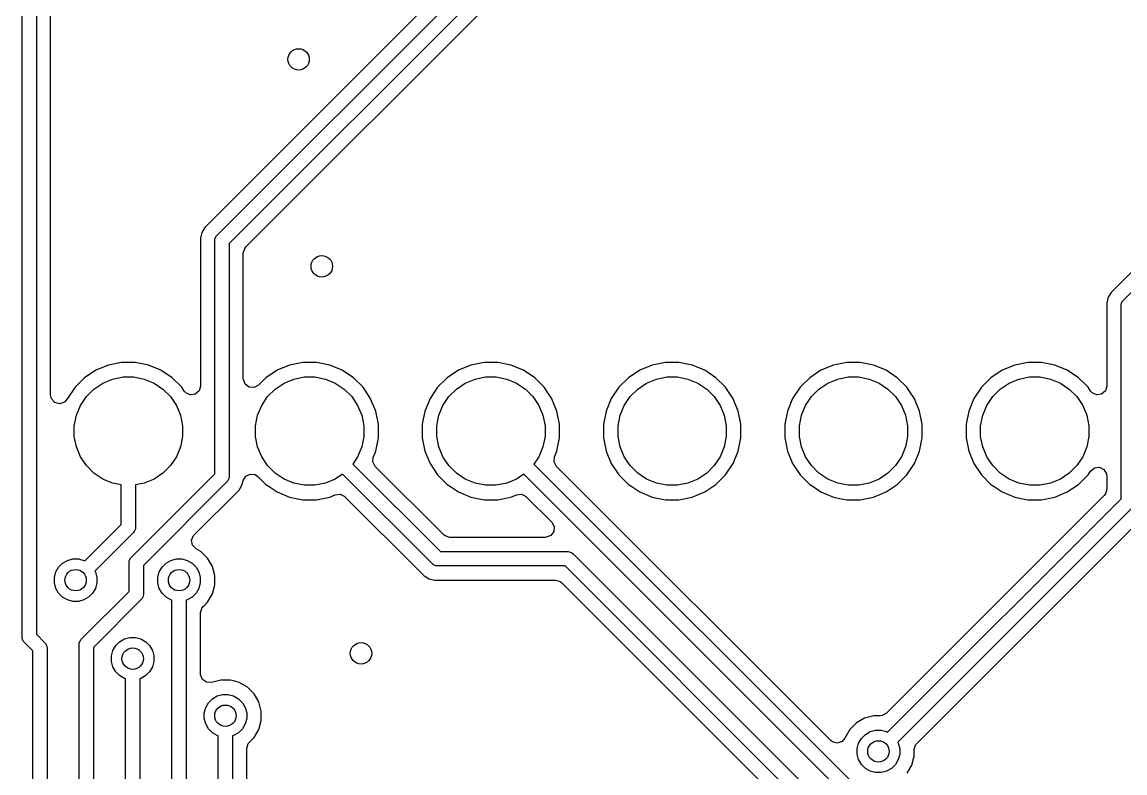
# Model space of a CAD drawing. Header units: inches. Extents: x 2.9 to 6.6, y -4.54 to -2.01.
# Drawn here: x 4.915 to 5.524, y -3.156 to -2.741 of the extents above; entities that cross this region are included whole.
import ezdxf

# ---------------------------------------------------------------- set-up
doc = ezdxf.new("R2010")
doc.units = ezdxf.units.IN
doc.header["$MEASUREMENT"] = 0
doc.layers.add('BLACK', color=7, linetype='CONTINUOUS')

msp = doc.modelspace()

# ---------------------------------------------------------------- linework, layer by layer
at = {"layer": 'BLACK', "linetype": 'CONTINUOUS'}
for p, q in [((4.91535, -3.08071), (4.91535, -2.41339)), ((4.92323, -2.41502), (4.92323, -3.07908)), ((4.93112, -2.94692), (4.93112, -2.42031)), ((5.45288, -2.41779), (5.01833, -2.85234)), ((5.02281, -2.85903), (5.46341, -2.41843)), ((5.46897, -2.424), (5.02953, -2.86344)), ((5.03885, -2.86528), (5.46961, -2.43452)), ((5.76076, -2.64574), (5.51612, -2.89037)), ((5.52281, -2.89485), (5.77008, -2.64758)), ((5.01833, -2.85234), (5.01612, -2.85455)), ((5.01457, -2.85724), (5.01376, -2.86025)), ((5.01612, -2.85455), (5.01457, -2.85724)), ((5.01457, -2.85724), (5.01457, -2.85724)), ((5.01612, -2.85455), (5.01612, -2.85455)), ((5.02232, -2.85962), (5.02281, -2.85903)), ((5.01376, -2.86025), (5.01376, -2.94211)), ((5.02165, -2.86181), (5.02173, -2.86104)), ((5.02165, -2.99055), (5.02165, -2.86181)), ((5.02173, -2.86104), (5.02232, -2.85962)), ((5.02953, -2.86344), (5.02953, -2.99218)), ((5.0382, -2.86609), (5.03885, -2.86528)), ((5.03742, -2.86873), (5.0382, -2.86609)), ((5.03742, -2.93815), (5.03742, -2.86873)), ((5.51457, -2.89307), (5.51376, -2.89608)), ((5.51376, -2.89608), (5.51376, -2.94211)), ((5.51612, -2.89037), (5.51457, -2.89307)), ((5.51457, -2.89307), (5.51457, -2.89307)), ((5.51612, -2.89037), (5.51612, -2.89037)), ((5.52173, -2.89687), (5.52232, -2.89545)), ((5.52232, -2.89545), (5.52281, -2.89485)), ((5.52165, -2.89764), (5.52173, -2.89687)), ((5.52165, -3.00427), (5.52165, -2.89764)), ((4.96296, -2.93049), (4.95607, -2.93335)), ((4.97028, -2.92904), (4.96296, -2.93049)), ((4.96296, -2.93049), (4.96296, -2.93049)), ((4.97775, -2.92904), (4.97028, -2.92904)), ((4.97028, -2.92904), (4.97028, -2.92904)), ((4.98507, -2.93049), (4.97775, -2.92904)), ((4.97775, -2.92904), (4.97775, -2.92904)), ((4.99197, -2.93335), (4.98507, -2.93049)), ((4.98507, -2.93049), (4.98507, -2.93049)), ((5.06296, -2.93049), (5.05607, -2.93335)), ((5.07028, -2.92904), (5.06296, -2.93049)), ((5.06296, -2.93049), (5.06296, -2.93049)), ((5.07775, -2.92904), (5.07028, -2.92904)), ((5.07028, -2.92904), (5.07028, -2.92904)), ((5.08507, -2.93049), (5.07775, -2.92904)), ((5.07775, -2.92904), (5.07775, -2.92904)), ((5.09197, -2.93335), (5.08507, -2.93049)), ((5.08507, -2.93049), (5.08507, -2.93049)), ((5.16296, -2.93049), (5.15607, -2.93335)), ((5.17028, -2.92904), (5.16296, -2.93049)), ((5.16296, -2.93049), (5.16296, -2.93049)), ((5.17775, -2.92904), (5.17028, -2.92904)), ((5.17028, -2.92904), (5.17028, -2.92904)), ((5.18507, -2.93049), (5.17775, -2.92904)), ((5.17775, -2.92904), (5.17775, -2.92904)), ((5.19197, -2.93335), (5.18507, -2.93049)), ((5.18507, -2.93049), (5.18507, -2.93049)), ((5.26296, -2.93049), (5.25607, -2.93335)), ((5.27028, -2.92904), (5.26296, -2.93049)), ((5.26296, -2.93049), (5.26296, -2.93049)), ((5.27775, -2.92904), (5.27028, -2.92904)), ((5.27028, -2.92904), (5.27028, -2.92904)), ((5.28507, -2.93049), (5.27775, -2.92904)), ((5.27775, -2.92904), (5.27775, -2.92904)), ((5.29197, -2.93335), (5.28507, -2.93049)), ((5.28507, -2.93049), (5.28507, -2.93049)), ((5.36296, -2.93049), (5.35607, -2.93335)), ((5.37028, -2.92904), (5.36296, -2.93049)), ((5.36296, -2.93049), (5.36296, -2.93049)), ((5.37775, -2.92904), (5.37028, -2.92904)), ((5.37028, -2.92904), (5.37028, -2.92904)), ((5.38507, -2.93049), (5.37775, -2.92904)), ((5.37775, -2.92904), (5.37775, -2.92904)), ((5.39197, -2.93335), (5.38507, -2.93049)), ((5.38507, -2.93049), (5.38507, -2.93049)), ((5.46296, -2.93049), (5.45607, -2.93335)), ((5.47028, -2.92904), (5.46296, -2.93049)), ((5.46296, -2.93049), (5.46296, -2.93049)), ((5.47775, -2.92904), (5.47028, -2.92904)), ((5.47028, -2.92904), (5.47028, -2.92904)), ((5.48507, -2.93049), (5.47775, -2.92904)), ((5.47775, -2.92904), (5.47775, -2.92904)), ((5.49197, -2.93335), (5.48507, -2.93049)), ((5.48507, -2.93049), (5.48507, -2.93049)), ((4.94986, -2.9375), (4.94458, -2.94277)), ((4.95607, -2.93335), (4.94986, -2.9375)), ((4.95987, -2.94047), (4.96531, -2.93822)), ((4.96531, -2.93822), (4.97108, -2.93707)), ((4.97108, -2.93707), (4.97696, -2.93707)), ((4.97696, -2.93707), (4.98272, -2.93822)), ((4.98272, -2.93822), (4.98816, -2.94047)), ((4.99817, -2.9375), (4.99197, -2.93335)), ((5.00345, -2.94277), (4.99817, -2.9375)), ((5.03743, -2.9385), (5.03742, -2.93815)), ((5.03839, -2.94107), (5.03743, -2.9385)), ((5.04986, -2.9375), (5.04576, -2.9416)), ((5.05607, -2.93335), (5.04986, -2.9375)), ((5.04986, -2.9375), (5.04986, -2.9375)), ((5.05987, -2.94047), (5.06531, -2.93822)), ((5.06531, -2.93822), (5.07108, -2.93707)), ((5.07108, -2.93707), (5.07696, -2.93707)), ((5.07696, -2.93707), (5.08272, -2.93822)), ((5.08272, -2.93822), (5.08816, -2.94047)), ((5.09817, -2.9375), (5.09197, -2.93335)), ((5.10345, -2.94277), (5.09817, -2.9375)), ((5.14986, -2.9375), (5.14458, -2.94277)), ((5.15607, -2.93335), (5.14986, -2.9375)), ((5.15987, -2.94047), (5.16531, -2.93822)), ((5.16531, -2.93822), (5.17108, -2.93707)), ((5.17108, -2.93707), (5.17696, -2.93707)), ((5.17696, -2.93707), (5.18272, -2.93822)), ((5.18272, -2.93822), (5.18816, -2.94047)), ((5.19817, -2.9375), (5.19197, -2.93335)), ((5.20345, -2.94277), (5.19817, -2.9375)), ((5.24986, -2.9375), (5.24458, -2.94277)), ((5.25607, -2.93335), (5.24986, -2.9375)), ((5.25987, -2.94047), (5.26531, -2.93822)), ((5.26531, -2.93822), (5.27108, -2.93707)), ((5.27108, -2.93707), (5.27696, -2.93707)), ((5.27696, -2.93707), (5.28272, -2.93822)), ((5.28272, -2.93822), (5.28816, -2.94047)), ((5.29817, -2.9375), (5.29197, -2.93335)), ((5.30345, -2.94277), (5.29817, -2.9375)), ((5.34986, -2.9375), (5.34458, -2.94277)), ((5.35607, -2.93335), (5.34986, -2.9375)), ((5.35987, -2.94047), (5.36531, -2.93822)), ((5.36531, -2.93822), (5.37108, -2.93707)), ((5.37108, -2.93707), (5.37696, -2.93707)), ((5.37696, -2.93707), (5.38272, -2.93822)), ((5.38272, -2.93822), (5.38816, -2.94047)), ((5.39817, -2.9375), (5.39197, -2.93335)), ((5.40345, -2.94277), (5.39817, -2.9375)), ((5.44986, -2.9375), (5.44458, -2.94277)), ((5.45607, -2.93335), (5.44986, -2.9375)), ((5.45987, -2.94047), (5.46531, -2.93822)), ((5.46531, -2.93822), (5.47108, -2.93707)), ((5.47108, -2.93707), (5.47696, -2.93707)), ((5.47696, -2.93707), (5.48272, -2.93822)), ((5.48272, -2.93822), (5.48816, -2.94047)), ((5.49817, -2.9375), (5.49197, -2.93335)), ((5.50345, -2.94277), (5.49817, -2.9375)), ((4.94458, -2.94277), (4.94043, -2.94898)), ((4.95083, -2.9479), (4.95498, -2.94374)), ((4.95498, -2.94374), (4.95987, -2.94047)), ((4.98816, -2.94047), (4.99305, -2.94374)), ((4.99305, -2.94374), (4.99721, -2.9479)), ((5.00482, -2.94482), (5.00345, -2.94277)), ((5.00345, -2.94277), (5.00345, -2.94277)), ((5.01298, -2.94475), (5.01091, -2.94655)), ((5.01376, -2.94211), (5.01298, -2.94475)), ((5.0406, -2.94272), (5.03839, -2.94107)), ((5.04334, -2.94292), (5.0406, -2.94272)), ((5.04576, -2.9416), (5.04334, -2.94292)), ((5.05083, -2.9479), (5.05498, -2.94374)), ((5.05498, -2.94374), (5.05987, -2.94047)), ((5.08816, -2.94047), (5.09305, -2.94374)), ((5.09305, -2.94374), (5.09721, -2.9479)), ((5.10547, -2.9458), (5.10345, -2.94277)), ((5.14458, -2.94277), (5.14043, -2.94898)), ((5.15083, -2.9479), (5.15498, -2.94374)), ((5.15498, -2.94374), (5.15987, -2.94047)), ((5.18816, -2.94047), (5.19305, -2.94374)), ((5.19305, -2.94374), (5.19721, -2.9479)), ((5.20547, -2.9458), (5.20345, -2.94277)), ((5.24458, -2.94277), (5.24043, -2.94898)), ((5.25083, -2.9479), (5.25498, -2.94374)), ((5.25498, -2.94374), (5.25987, -2.94047)), ((5.28816, -2.94047), (5.29305, -2.94374)), ((5.29305, -2.94374), (5.29721, -2.9479)), ((5.30547, -2.9458), (5.30345, -2.94277)), ((5.34458, -2.94277), (5.34043, -2.94898)), ((5.35083, -2.9479), (5.35498, -2.94374)), ((5.35498, -2.94374), (5.35987, -2.94047)), ((5.38816, -2.94047), (5.39305, -2.94374)), ((5.39305, -2.94374), (5.39721, -2.9479)), ((5.40547, -2.9458), (5.40345, -2.94277)), ((5.44458, -2.94277), (5.44043, -2.94898)), ((5.45083, -2.9479), (5.45498, -2.94374)), ((5.45498, -2.94374), (5.45987, -2.94047)), ((5.48816, -2.94047), (5.49305, -2.94374)), ((5.49305, -2.94374), (5.49721, -2.9479)), ((5.50482, -2.94482), (5.50345, -2.94277)), ((5.50345, -2.94277), (5.50345, -2.94277)), ((5.51298, -2.94475), (5.51091, -2.94655)), ((5.51376, -2.94211), (5.51298, -2.94475)), ((4.93164, -2.9491), (4.93112, -2.94692)), ((4.93351, -2.95112), (4.93164, -2.9491)), ((4.94023, -2.94914), (4.93879, -2.95093)), ((4.94032, -2.94919), (4.94023, -2.94914)), ((4.94043, -2.94898), (4.94032, -2.94919)), ((4.94756, -2.95279), (4.95083, -2.9479)), ((4.99721, -2.9479), (5.00047, -2.95279)), ((5.00568, -2.9458), (5.00482, -2.94482)), ((5.00818, -2.94694), (5.00568, -2.9458)), ((5.01091, -2.94655), (5.00818, -2.94694)), ((5.04756, -2.95279), (5.05083, -2.9479)), ((5.09721, -2.9479), (5.10047, -2.95279)), ((5.10746, -2.94878), (5.10547, -2.9458)), ((5.1076, -2.94898), (5.10746, -2.94878)), ((5.10766, -2.94914), (5.1076, -2.94898)), ((5.11045, -2.95588), (5.10766, -2.94914)), ((5.14043, -2.94898), (5.13758, -2.95588)), ((5.14756, -2.95279), (5.15083, -2.9479)), ((5.19721, -2.9479), (5.20047, -2.95279)), ((5.20746, -2.94878), (5.20547, -2.9458)), ((5.2076, -2.94898), (5.20746, -2.94878)), ((5.20766, -2.94914), (5.2076, -2.94898)), ((5.21045, -2.95588), (5.20766, -2.94914)), ((5.24043, -2.94898), (5.23758, -2.95588)), ((5.24756, -2.95279), (5.25083, -2.9479)), ((5.29721, -2.9479), (5.30047, -2.95279)), ((5.30746, -2.94878), (5.30547, -2.9458)), ((5.3076, -2.94898), (5.30746, -2.94878)), ((5.30766, -2.94914), (5.3076, -2.94898)), ((5.31045, -2.95588), (5.30766, -2.94914)), ((5.34043, -2.94898), (5.33758, -2.95588)), ((5.34756, -2.95279), (5.35083, -2.9479)), ((5.39721, -2.9479), (5.40047, -2.95279)), ((5.40746, -2.94878), (5.40547, -2.9458)), ((5.4076, -2.94898), (5.40746, -2.94878)), ((5.40766, -2.94914), (5.4076, -2.94898)), ((5.41045, -2.95588), (5.40766, -2.94914)), ((5.44043, -2.94898), (5.43758, -2.95588)), ((5.44756, -2.95279), (5.45083, -2.9479)), ((5.49721, -2.9479), (5.50047, -2.95279)), ((5.50568, -2.9458), (5.50482, -2.94482)), ((5.50818, -2.94694), (5.50568, -2.9458)), ((5.51091, -2.94655), (5.50818, -2.94694)), ((4.93618, -2.9518), (4.93351, -2.95112)), ((4.93879, -2.95093), (4.93618, -2.9518)), ((4.94531, -2.95822), (4.94756, -2.95279)), ((5.00047, -2.95279), (5.00272, -2.95822)), ((5.04531, -2.95822), (5.04756, -2.95279)), ((5.10047, -2.95279), (5.10272, -2.95822)), ((5.11191, -2.9632), (5.11045, -2.95588)), ((5.13758, -2.95588), (5.13612, -2.9632)), ((5.13758, -2.95588), (5.13758, -2.95588)), ((5.14531, -2.95822), (5.14756, -2.95279)), ((5.20047, -2.95279), (5.20272, -2.95822)), ((5.21191, -2.9632), (5.21045, -2.95588)), ((5.23758, -2.95588), (5.23612, -2.9632)), ((5.23758, -2.95588), (5.23758, -2.95588)), ((5.24531, -2.95822), (5.24756, -2.95279)), ((5.30047, -2.95279), (5.30272, -2.95822)), ((5.31191, -2.9632), (5.31045, -2.95588)), ((5.33758, -2.95588), (5.33612, -2.9632)), ((5.33758, -2.95588), (5.33758, -2.95588)), ((5.34531, -2.95822), (5.34756, -2.95279)), ((5.40047, -2.95279), (5.40272, -2.95822)), ((5.41191, -2.9632), (5.41045, -2.95588)), ((5.43758, -2.95588), (5.43612, -2.9632)), ((5.43758, -2.95588), (5.43758, -2.95588)), ((5.44531, -2.95822), (5.44756, -2.95279)), ((5.50047, -2.95279), (5.50272, -2.95822)), ((4.94416, -2.96399), (4.94531, -2.95822)), ((5.00272, -2.95822), (5.00387, -2.96399)), ((5.04416, -2.96399), (5.04531, -2.95822)), ((5.10272, -2.95822), (5.10387, -2.96399)), ((5.14416, -2.96399), (5.14531, -2.95822)), ((5.20272, -2.95822), (5.20387, -2.96399)), ((5.24416, -2.96399), (5.24531, -2.95822)), ((5.30272, -2.95822), (5.30387, -2.96399)), ((5.34416, -2.96399), (5.34531, -2.95822)), ((5.40272, -2.95822), (5.40387, -2.96399)), ((5.44416, -2.96399), (5.44531, -2.95822)), ((5.50272, -2.95822), (5.50387, -2.96399)), ((4.94416, -2.96987), (4.94416, -2.96399)), ((5.00387, -2.96399), (5.00387, -2.96987)), ((5.04416, -2.96987), (5.04416, -2.96399)), ((5.10387, -2.96399), (5.10387, -2.96987)), ((5.11191, -2.97066), (5.11191, -2.9632)), ((5.13612, -2.9632), (5.13612, -2.97066)), ((5.14416, -2.96987), (5.14416, -2.96399)), ((5.20387, -2.96399), (5.20387, -2.96987)), ((5.21191, -2.97066), (5.21191, -2.9632)), ((5.21191, -2.9632), (5.21191, -2.9632)), ((5.23612, -2.9632), (5.23612, -2.97066)), ((5.24416, -2.96987), (5.24416, -2.96399)), ((5.30387, -2.96399), (5.30387, -2.96987)), ((5.31191, -2.97066), (5.31191, -2.9632)), ((5.31191, -2.9632), (5.31191, -2.9632)), ((5.33612, -2.9632), (5.33612, -2.97066)), ((5.34416, -2.96987), (5.34416, -2.96399)), ((5.40387, -2.96399), (5.40387, -2.96987)), ((5.41191, -2.97066), (5.41191, -2.9632)), ((5.43612, -2.9632), (5.43612, -2.97066)), ((5.44416, -2.96987), (5.44416, -2.96399)), ((5.50387, -2.96399), (5.50387, -2.96987)), ((4.94531, -2.97564), (4.94416, -2.96987)), ((5.00387, -2.96987), (5.00272, -2.97564)), ((5.04531, -2.97564), (5.04416, -2.96987)), ((5.10387, -2.96987), (5.10272, -2.97564)), ((5.11045, -2.97798), (5.11191, -2.97066)), ((5.13612, -2.97066), (5.13758, -2.97798)), ((5.14531, -2.97564), (5.14416, -2.96987)), ((5.20387, -2.96987), (5.20272, -2.97564)), ((5.21045, -2.97798), (5.21191, -2.97066)), ((5.23612, -2.97066), (5.23758, -2.97798)), ((5.24531, -2.97564), (5.24416, -2.96987)), ((5.30387, -2.96987), (5.30272, -2.97564)), ((5.31045, -2.97798), (5.31191, -2.97066)), ((5.33612, -2.97066), (5.33758, -2.97798)), ((5.34531, -2.97564), (5.34416, -2.96987)), ((5.40387, -2.96987), (5.40272, -2.97564)), ((5.41045, -2.97798), (5.41191, -2.97066)), ((5.43612, -2.97066), (5.43758, -2.97798)), ((5.44531, -2.97564), (5.44416, -2.96987)), ((5.50387, -2.96987), (5.50272, -2.97564)), ((4.94756, -2.98107), (4.94531, -2.97564)), ((4.95083, -2.98596), (4.94756, -2.98107)), ((5.00047, -2.98107), (4.99721, -2.98596)), ((5.00272, -2.97564), (5.00047, -2.98107)), ((5.04756, -2.98107), (5.04531, -2.97564)), ((5.05083, -2.98596), (5.04756, -2.98107)), ((5.10047, -2.98107), (5.09777, -2.98512)), ((5.10272, -2.97564), (5.10047, -2.98107)), ((5.10891, -2.98399), (5.1091, -2.98125)), ((5.1091, -2.98125), (5.10917, -2.98109)), ((5.10917, -2.98109), (5.11045, -2.97798)), ((5.13758, -2.97798), (5.13758, -2.97798)), ((5.13758, -2.97798), (5.14043, -2.98488)), ((5.14756, -2.98107), (5.14531, -2.97564)), ((5.15083, -2.98596), (5.14756, -2.98107)), ((5.20047, -2.98107), (5.19777, -2.98512)), ((5.20272, -2.97564), (5.20047, -2.98107)), ((5.20891, -2.98399), (5.2091, -2.98125)), ((5.2091, -2.98125), (5.20917, -2.98109)), ((5.20917, -2.98109), (5.21045, -2.97798)), ((5.23758, -2.97798), (5.23758, -2.97798)), ((5.23758, -2.97798), (5.24043, -2.98488)), ((5.24756, -2.98107), (5.24531, -2.97564)), ((5.25083, -2.98596), (5.24756, -2.98107)), ((5.30047, -2.98107), (5.29721, -2.98596)), ((5.30272, -2.97564), (5.30047, -2.98107)), ((5.3076, -2.98488), (5.31045, -2.97798)), ((5.33758, -2.97798), (5.33758, -2.97798)), ((5.33758, -2.97798), (5.34043, -2.98488)), ((5.34756, -2.98107), (5.34531, -2.97564)), ((5.35083, -2.98596), (5.34756, -2.98107)), ((5.40047, -2.98107), (5.39721, -2.98596)), ((5.40272, -2.97564), (5.40047, -2.98107)), ((5.4076, -2.98488), (5.41045, -2.97798)), ((5.43758, -2.97798), (5.43758, -2.97798)), ((5.43758, -2.97798), (5.44043, -2.98488)), ((5.44756, -2.98107), (5.44531, -2.97564)), ((5.45083, -2.98596), (5.44756, -2.98107)), ((5.50047, -2.98107), (5.49721, -2.98596)), ((5.50272, -2.97564), (5.50047, -2.98107)), ((4.95498, -2.99012), (4.95083, -2.98596)), ((4.99721, -2.98596), (4.99305, -2.99012)), ((5.05498, -2.99012), (5.05083, -2.98596)), ((5.09777, -2.98512), (5.14612, -3.03346)), ((5.11023, -2.98641), (5.10891, -2.98399)), ((5.14796, -3.02414), (5.11023, -2.98641)), ((5.14043, -2.98488), (5.14458, -2.99108)), ((5.15498, -2.99012), (5.15083, -2.98596)), ((5.19777, -2.98512), (5.49294, -3.28029)), ((5.21023, -2.98641), (5.20891, -2.98399)), ((5.36148, -3.13766), (5.21023, -2.98641)), ((5.24043, -2.98488), (5.24458, -2.99108)), ((5.25498, -2.99012), (5.25083, -2.98596)), ((5.29721, -2.98596), (5.29305, -2.99012)), ((5.30345, -2.99108), (5.3076, -2.98488)), ((5.34043, -2.98488), (5.34458, -2.99108)), ((5.35498, -2.99012), (5.35083, -2.98596)), ((5.39721, -2.98596), (5.39305, -2.99012)), ((5.40345, -2.99108), (5.4076, -2.98488)), ((5.44043, -2.98488), (5.44458, -2.99108)), ((5.45498, -2.99012), (5.45083, -2.98596)), ((5.49721, -2.98596), (5.49305, -2.99012)), ((5.50482, -2.98904), (5.50693, -2.98727)), ((5.50693, -2.98727), (5.50966, -2.98693)), ((5.50966, -2.98693), (5.51214, -2.98812)), ((4.95987, -2.99339), (4.95498, -2.99012)), ((4.96531, -2.99564), (4.95987, -2.99339)), ((4.97556, -3.03664), (5.02165, -2.99055)), ((4.98816, -2.99339), (4.98272, -2.99564)), ((4.99305, -2.99012), (4.98816, -2.99339)), ((5.0294, -2.99307), (5.02886, -2.99437)), ((5.02945, -2.99295), (5.0294, -2.99307)), ((5.02953, -2.99218), (5.02945, -2.99295)), ((5.03731, -2.99417), (5.03874, -2.99182)), ((5.03874, -2.99182), (5.04121, -2.99062)), ((5.04121, -2.99062), (5.04394, -2.99094)), ((5.04394, -2.99094), (5.04547, -2.99198)), ((5.04547, -2.99198), (5.04986, -2.99636)), ((5.05987, -2.99339), (5.05498, -2.99012)), ((5.06531, -2.99564), (5.05987, -2.99339)), ((5.08816, -2.99339), (5.08272, -2.99564)), ((5.0922, -2.99068), (5.08816, -2.99339)), ((5.1417, -3.04019), (5.0922, -2.99068)), ((5.14458, -2.99108), (5.14986, -2.99636)), ((5.15987, -2.99339), (5.15498, -2.99012)), ((5.16531, -2.99564), (5.15987, -2.99339)), ((5.18816, -2.99339), (5.18272, -2.99564)), ((5.1922, -2.99068), (5.18816, -2.99339)), ((5.48622, -3.2847), (5.1922, -2.99068)), ((5.24458, -2.99108), (5.24986, -2.99636)), ((5.25987, -2.99339), (5.25498, -2.99012)), ((5.26531, -2.99564), (5.25987, -2.99339)), ((5.28816, -2.99339), (5.28272, -2.99564)), ((5.29305, -2.99012), (5.28816, -2.99339)), ((5.29817, -2.99636), (5.30345, -2.99108)), ((5.34458, -2.99108), (5.34986, -2.99636)), ((5.35987, -2.99339), (5.35498, -2.99012)), ((5.36531, -2.99564), (5.35987, -2.99339)), ((5.38816, -2.99339), (5.38272, -2.99564)), ((5.39305, -2.99012), (5.38816, -2.99339)), ((5.39817, -2.99636), (5.40345, -2.99108)), ((5.44458, -2.99108), (5.44986, -2.99636)), ((5.45987, -2.99339), (5.45498, -2.99012)), ((5.46531, -2.99564), (5.45987, -2.99339)), ((5.48816, -2.99339), (5.48272, -2.99564)), ((5.49305, -2.99012), (5.48816, -2.99339)), ((5.49817, -2.99636), (5.50345, -2.99108)), ((5.50345, -2.99108), (5.50482, -2.98904)), ((5.51214, -2.98812), (5.51359, -2.99046)), ((5.51359, -2.99046), (5.51376, -2.99175)), ((5.51376, -2.99175), (5.51376, -2.99898)), ((4.97008, -2.99659), (4.96531, -2.99564)), ((4.97008, -3.01845), (4.97008, -2.99659)), ((4.98272, -2.99564), (4.97795, -2.99659)), ((4.97795, -2.99659), (4.97795, -3.02008)), ((5.02837, -2.99497), (4.98228, -3.04106)), ((5.01032, -3.02419), (5.03506, -2.99945)), ((5.02886, -2.99437), (5.02837, -2.99497)), ((5.03506, -2.99945), (5.03662, -2.99675)), ((5.03662, -2.99675), (5.03731, -2.99417)), ((5.04986, -2.99636), (5.05171, -2.9976)), ((5.05171, -2.9976), (5.05607, -3.00051)), ((5.07108, -2.99678), (5.06531, -2.99564)), ((5.07696, -2.99678), (5.07108, -2.99678)), ((5.08272, -2.99564), (5.07696, -2.99678)), ((5.14986, -2.99636), (5.15171, -2.9976)), ((5.15171, -2.9976), (5.15607, -3.00051)), ((5.17108, -2.99678), (5.16531, -2.99564)), ((5.17696, -2.99678), (5.17108, -2.99678)), ((5.18272, -2.99564), (5.17696, -2.99678)), ((5.24986, -2.99636), (5.25171, -2.9976)), ((5.25171, -2.9976), (5.25607, -3.00051)), ((5.27108, -2.99678), (5.26531, -2.99564)), ((5.27696, -2.99678), (5.27108, -2.99678)), ((5.28272, -2.99564), (5.27696, -2.99678)), ((5.29197, -3.00051), (5.29817, -2.99636)), ((5.34986, -2.99636), (5.35171, -2.9976)), ((5.35171, -2.9976), (5.35607, -3.00051)), ((5.37108, -2.99678), (5.36531, -2.99564)), ((5.37696, -2.99678), (5.37108, -2.99678)), ((5.38272, -2.99564), (5.37696, -2.99678)), ((5.39197, -3.00051), (5.39817, -2.99636)), ((5.44986, -2.99636), (5.45171, -2.9976)), ((5.45171, -2.9976), (5.45607, -3.00051)), ((5.47108, -2.99678), (5.46531, -2.99564)), ((5.47696, -2.99678), (5.47108, -2.99678)), ((5.48272, -2.99564), (5.47696, -2.99678)), ((5.49197, -3.00051), (5.49817, -2.99636)), ((5.51376, -2.99898), (5.51298, -3.00162)), ((5.05607, -3.00051), (5.06296, -3.00337)), ((5.06296, -3.00337), (5.0675, -3.00427)), ((5.0675, -3.00427), (5.07028, -3.00482)), ((5.07028, -3.00482), (5.07028, -3.00482)), ((5.07028, -3.00482), (5.07028, -3.00482)), ((5.07028, -3.00482), (5.07775, -3.00482)), ((5.07775, -3.00482), (5.08507, -3.00337)), ((5.07775, -3.00482), (5.07775, -3.00482)), ((5.08507, -3.00337), (5.08817, -3.00208)), ((5.08817, -3.00208), (5.09091, -3.00179)), ((5.09091, -3.00179), (5.09337, -3.00302)), ((5.09337, -3.00302), (5.09349, -3.00314)), ((5.09349, -3.00314), (5.13502, -3.04467)), ((5.15607, -3.00051), (5.16296, -3.00337)), ((5.16296, -3.00337), (5.1675, -3.00427)), ((5.1675, -3.00427), (5.17028, -3.00482)), ((5.17028, -3.00482), (5.17028, -3.00482)), ((5.17028, -3.00482), (5.17028, -3.00482)), ((5.17028, -3.00482), (5.17775, -3.00482)), ((5.17775, -3.00482), (5.18507, -3.00337)), ((5.17775, -3.00482), (5.17775, -3.00482)), ((5.18507, -3.00337), (5.18817, -3.00208)), ((5.18817, -3.00208), (5.19091, -3.00179)), ((5.19091, -3.00179), (5.19337, -3.00302)), ((5.19337, -3.00302), (5.19349, -3.00314)), ((5.19349, -3.00314), (5.20759, -3.01724)), ((5.25607, -3.00051), (5.26296, -3.00337)), ((5.26296, -3.00337), (5.2675, -3.00427)), ((5.2675, -3.00427), (5.27028, -3.00482)), ((5.27028, -3.00482), (5.27028, -3.00482)), ((5.27028, -3.00482), (5.27028, -3.00482)), ((5.27028, -3.00482), (5.27775, -3.00482)), ((5.27775, -3.00482), (5.28507, -3.00337)), ((5.27775, -3.00482), (5.27775, -3.00482)), ((5.28507, -3.00337), (5.29197, -3.00051)), ((5.35607, -3.00051), (5.36296, -3.00337)), ((5.36296, -3.00337), (5.3675, -3.00427)), ((5.3675, -3.00427), (5.37028, -3.00482)), ((5.37028, -3.00482), (5.37028, -3.00482)), ((5.37028, -3.00482), (5.37028, -3.00482)), ((5.37028, -3.00482), (5.37775, -3.00482)), ((5.37775, -3.00482), (5.38507, -3.00337)), ((5.37775, -3.00482), (5.37775, -3.00482)), ((5.38507, -3.00337), (5.39197, -3.00051)), ((5.51233, -3.00243), (5.3922, -3.12257)), ((5.39284, -3.13309), (5.52165, -3.00427)), ((5.45607, -3.00051), (5.46296, -3.00337)), ((5.46296, -3.00337), (5.4675, -3.00427)), ((5.4675, -3.00427), (5.47028, -3.00482)), ((5.47028, -3.00482), (5.47028, -3.00482)), ((5.47028, -3.00482), (5.47028, -3.00482)), ((5.47028, -3.00482), (5.47775, -3.00482)), ((5.47775, -3.00482), (5.48507, -3.00337)), ((5.47775, -3.00482), (5.47775, -3.00482)), ((5.48507, -3.00337), (5.49197, -3.00051)), ((5.51298, -3.00162), (5.51233, -3.00243)), ((5.52837, -3.00869), (5.39841, -3.13866)), ((5.20759, -3.01724), (5.20891, -3.01965)), ((5.47108, -3.07715), (5.53506, -3.01317)), ((4.94992, -3.0386), (4.97008, -3.01845)), ((4.9768, -3.02286), (4.95549, -3.04417)), ((4.97729, -3.02227), (4.9768, -3.02286)), ((4.97788, -3.02085), (4.97729, -3.02227)), ((4.97795, -3.02008), (4.97788, -3.02085)), ((5.20871, -3.0224), (5.20707, -3.0246)), ((5.20891, -3.01965), (5.20871, -3.0224)), ((5.00891, -3.02717), (5.00993, -3.02462)), ((5.00943, -3.02987), (5.00891, -3.02717)), ((5.01133, -3.03187), (5.00943, -3.02987)), ((5.00993, -3.02462), (5.01032, -3.02419)), ((5.14877, -3.0248), (5.14796, -3.02414)), ((5.15141, -3.02557), (5.14877, -3.0248)), ((5.20414, -3.02557), (5.15141, -3.02557)), ((5.20449, -3.02556), (5.20414, -3.02557)), ((5.20707, -3.0246), (5.20449, -3.02556)), ((5.01407, -3.03344), (5.01133, -3.03187)), ((5.01774, -3.03711), (5.01407, -3.03344)), ((5.14612, -3.03346), (5.21654, -3.03346)), ((5.21654, -3.03346), (5.2173, -3.03354)), ((5.2173, -3.03354), (5.21872, -3.03413)), ((5.21872, -3.03413), (5.21932, -3.03462)), ((5.21932, -3.03462), (5.44176, -3.25706)), ((4.93397, -3.04469), (4.93551, -3.04202)), ((4.93551, -3.04202), (4.93769, -3.03984)), ((4.93769, -3.03984), (4.94036, -3.0383)), ((4.94036, -3.0383), (4.94334, -3.0375)), ((4.94334, -3.0375), (4.94642, -3.0375)), ((4.94642, -3.0375), (4.9494, -3.0383)), ((4.9494, -3.0383), (4.94992, -3.0386)), ((4.97441, -3.03943), (4.97449, -3.03866)), ((4.97441, -3.05546), (4.97441, -3.03943)), ((4.97449, -3.03866), (4.97507, -3.03724)), ((4.97507, -3.03724), (4.97556, -3.03664)), ((4.98228, -3.04106), (4.98228, -3.05709)), ((4.99106, -3.04469), (4.9926, -3.04202)), ((4.9926, -3.04202), (4.99478, -3.03984)), ((4.99478, -3.03984), (4.99745, -3.0383)), ((4.99745, -3.0383), (5.00043, -3.0375)), ((5.00043, -3.0375), (5.00351, -3.0375)), ((5.00351, -3.0375), (5.00649, -3.0383)), ((5.00649, -3.0383), (5.00916, -3.03984)), ((5.00916, -3.03984), (5.01134, -3.04202)), ((5.01134, -3.04202), (5.01288, -3.04469)), ((5.02033, -3.04161), (5.01774, -3.03711)), ((5.02167, -3.04662), (5.02033, -3.04161)), ((5.1423, -3.04068), (5.1417, -3.04019)), ((5.14272, -3.04085), (5.1423, -3.04068)), ((5.14372, -3.04126), (5.14272, -3.04085)), ((5.14449, -3.04134), (5.14372, -3.04126)), ((5.2149, -3.04134), (5.14449, -3.04134)), ((5.43504, -3.26147), (5.2149, -3.04134)), ((4.93317, -3.04767), (4.93397, -3.04469)), ((4.93317, -3.05075), (4.93317, -3.04767)), ((4.95549, -3.04417), (4.95579, -3.04469)), ((4.95579, -3.04469), (4.95659, -3.04767)), ((4.95659, -3.04767), (4.95659, -3.05075)), ((4.99026, -3.04767), (4.99106, -3.04469)), ((4.99026, -3.05075), (4.99026, -3.04767)), ((5.01288, -3.04469), (5.01368, -3.04767)), ((5.01368, -3.04767), (5.01368, -3.05075)), ((5.02167, -3.05181), (5.02167, -3.04662)), ((5.13502, -3.04467), (5.13722, -3.04687)), ((5.13722, -3.04687), (5.13722, -3.04687)), ((5.13722, -3.04687), (5.13722, -3.04687)), ((5.13722, -3.04687), (5.13992, -3.04843)), ((4.93397, -3.05373), (4.93317, -3.05075)), ((4.93551, -3.0564), (4.93397, -3.05373)), ((4.95579, -3.05373), (4.95425, -3.0564)), ((4.95659, -3.05075), (4.95579, -3.05373)), ((4.99106, -3.05373), (4.99026, -3.05075)), ((4.9926, -3.0564), (4.99106, -3.05373)), ((5.01288, -3.05373), (5.01134, -3.0564)), ((5.01368, -3.05075), (5.01288, -3.05373)), ((5.02033, -3.05682), (5.02167, -3.05181)), ((5.13992, -3.04843), (5.13992, -3.04843)), ((5.13992, -3.04843), (5.14293, -3.04923)), ((5.14293, -3.04923), (5.14605, -3.04923)), ((5.14605, -3.04923), (5.20961, -3.04923)), ((5.20961, -3.04923), (5.21225, -3.05001)), ((5.21225, -3.05001), (5.21306, -3.05066)), ((5.21306, -3.05066), (5.38358, -3.22118)), ((4.93769, -3.05858), (4.93551, -3.0564)), ((4.94036, -3.06012), (4.93769, -3.05858)), ((4.94334, -3.06092), (4.94036, -3.06012)), ((4.9494, -3.06012), (4.94642, -3.06092)), ((4.948, -3.08186), (4.97441, -3.05546)), ((4.95207, -3.05858), (4.9494, -3.06012)), ((4.95425, -3.0564), (4.95207, -3.05858)), ((4.98113, -3.05987), (4.95472, -3.08628)), ((4.98162, -3.05927), (4.98113, -3.05987)), ((4.98191, -3.05858), (4.98162, -3.05927)), ((4.98221, -3.05785), (4.98191, -3.05858)), ((4.98228, -3.05709), (4.98221, -3.05785)), ((4.99478, -3.05858), (4.9926, -3.0564)), ((4.99745, -3.06012), (4.99478, -3.05858)), ((4.99803, -3.06028), (4.99745, -3.06012)), ((4.99803, -3.29724), (4.99803, -3.06028)), ((5.00649, -3.06012), (5.00591, -3.06028)), ((5.00591, -3.06028), (5.00591, -3.29724)), ((5.00916, -3.05858), (5.00649, -3.06012)), ((5.01134, -3.0564), (5.00916, -3.05858)), ((5.01774, -3.06131), (5.02033, -3.05682)), ((4.94642, -3.06092), (4.94334, -3.06092)), ((5.0138, -3.06727), (5.01457, -3.06463)), ((5.01457, -3.06463), (5.01523, -3.06382)), ((5.01523, -3.06382), (5.01573, -3.06332)), ((5.01573, -3.06332), (5.01774, -3.06131)), ((5.0138, -3.10094), (5.0138, -3.06727)), ((5.40893, -3.1393), (5.47108, -3.07715)), ((4.91543, -3.08148), (4.91535, -3.08071)), ((4.91602, -3.0829), (4.91543, -3.08148)), ((4.91651, -3.08349), (4.91602, -3.0829)), ((4.92126, -3.08824), (4.91651, -3.08349)), ((4.92323, -3.07908), (4.92798, -3.08383)), ((4.92798, -3.08383), (4.92847, -3.08443)), ((4.92847, -3.08443), (4.92906, -3.08585)), ((4.94685, -3.08465), (4.94693, -3.08388)), ((4.94685, -3.29724), (4.94685, -3.08465)), ((4.94693, -3.08388), (4.94751, -3.08246)), ((4.94751, -3.08246), (4.948, -3.08186)), ((4.96701, -3.08533), (4.96919, -3.08315)), ((4.96919, -3.08315), (4.97186, -3.08161)), ((4.97186, -3.08161), (4.97484, -3.08081)), ((4.97484, -3.08081), (4.97792, -3.08081)), ((4.97792, -3.08081), (4.9809, -3.08161)), ((4.9809, -3.08161), (4.98357, -3.08315)), ((4.98357, -3.08315), (4.98575, -3.08533)), ((4.92126, -3.29724), (4.92126, -3.08824)), ((4.92906, -3.08585), (4.92913, -3.08661)), ((4.92913, -3.08661), (4.92913, -3.29724)), ((4.95472, -3.08628), (4.95472, -3.29724)), ((4.96467, -3.09098), (4.96547, -3.088)), ((4.96547, -3.088), (4.96701, -3.08533)), ((4.98575, -3.08533), (4.98729, -3.088)), ((4.98729, -3.088), (4.98809, -3.09098)), ((4.96467, -3.09406), (4.96467, -3.09098)), ((4.96547, -3.09704), (4.96467, -3.09406)), ((4.98809, -3.09406), (4.98729, -3.09704)), ((4.98809, -3.09098), (4.98809, -3.09406)), ((4.96701, -3.09971), (4.96547, -3.09704)), ((4.96919, -3.10189), (4.96701, -3.09971)), ((4.97186, -3.10343), (4.96919, -3.10189)), ((4.98357, -3.10189), (4.9809, -3.10343)), ((4.98575, -3.09971), (4.98357, -3.10189)), ((4.98729, -3.09704), (4.98575, -3.09971)), ((5.01383, -3.10152), (5.0138, -3.10094)), ((5.01492, -3.10405), (5.01383, -3.10152)), ((4.97244, -3.10359), (4.97186, -3.10343)), ((4.97244, -3.29724), (4.97244, -3.10359)), ((4.9809, -3.10343), (4.98031, -3.10359)), ((4.98031, -3.10359), (4.98031, -3.29724)), ((5.01719, -3.10559), (5.01492, -3.10405)), ((5.01994, -3.10566), (5.01719, -3.10559)), ((5.02496, -3.10431), (5.01994, -3.10566)), ((5.03015, -3.10431), (5.02496, -3.10431)), ((5.03266, -3.10498), (5.03015, -3.10431)), ((5.03516, -3.10565), (5.03266, -3.10498)), ((5.03685, -3.10663), (5.03516, -3.10565)), ((5.03966, -3.10825), (5.03685, -3.10663)), ((5.04333, -3.11192), (5.03966, -3.10825)), ((5.01819, -3.11683), (5.02037, -3.11465)), ((5.02037, -3.11465), (5.02304, -3.1131)), ((5.02304, -3.1131), (5.02602, -3.11231)), ((5.02602, -3.11231), (5.0291, -3.11231)), ((5.0291, -3.11231), (5.03208, -3.1131)), ((5.03208, -3.1131), (5.03475, -3.11465)), ((5.03475, -3.11465), (5.03693, -3.11683)), ((5.04592, -3.11641), (5.04333, -3.11192)), ((5.01585, -3.12247), (5.01665, -3.1195)), ((5.01665, -3.1195), (5.01819, -3.11683)), ((5.03693, -3.11683), (5.03847, -3.1195)), ((5.03847, -3.1195), (5.03927, -3.12247)), ((5.04726, -3.12142), (5.04592, -3.11641)), ((5.01585, -3.12556), (5.01585, -3.12247)), ((5.01665, -3.12854), (5.01585, -3.12556)), ((5.03927, -3.12556), (5.03847, -3.12854)), ((5.03927, -3.12247), (5.03927, -3.12556)), ((5.04592, -3.13162), (5.04726, -3.12661)), ((5.04726, -3.12661), (5.04726, -3.12142)), ((5.38019, -3.12534), (5.3757, -3.12793)), ((5.3852, -3.124), (5.38019, -3.12534)), ((5.38875, -3.124), (5.3852, -3.124)), ((5.38978, -3.12388), (5.38875, -3.124)), ((5.3922, -3.12257), (5.38978, -3.12388)), ((5.01819, -3.13121), (5.01665, -3.12854)), ((5.02037, -3.13339), (5.01819, -3.13121)), ((5.03693, -3.13121), (5.03475, -3.13339)), ((5.03847, -3.12854), (5.03693, -3.13121)), ((5.04333, -3.13611), (5.04592, -3.13162)), ((5.37203, -3.1316), (5.36927, -3.13637)), ((5.3757, -3.12793), (5.37203, -3.1316)), ((5.37203, -3.1316), (5.37203, -3.1316)), ((5.3757, -3.12793), (5.3757, -3.12793)), ((5.38061, -3.13433), (5.38328, -3.13279)), ((5.38328, -3.13279), (5.38625, -3.13199)), ((5.38625, -3.13199), (5.38934, -3.13199)), ((5.38934, -3.13199), (5.39232, -3.13279)), ((5.39232, -3.13279), (5.39284, -3.13309)), ((5.02304, -3.13493), (5.02037, -3.13339)), ((5.02362, -3.13508), (5.02304, -3.13493)), ((5.02362, -3.29724), (5.02362, -3.13508)), ((5.03208, -3.13493), (5.0315, -3.13508)), ((5.0315, -3.13508), (5.0315, -3.29724)), ((5.03475, -3.13339), (5.03208, -3.13493)), ((5.03939, -3.14207), (5.04016, -3.13943)), ((5.04016, -3.13943), (5.04082, -3.13862)), ((5.04082, -3.13862), (5.04197, -3.13747)), ((5.04197, -3.13747), (5.04333, -3.13611)), ((5.36244, -3.13841), (5.36148, -3.13766)), ((5.3651, -3.13909), (5.36244, -3.13841)), ((5.36771, -3.13822), (5.3651, -3.13909)), ((5.36923, -3.13634), (5.36771, -3.13822)), ((5.36927, -3.13637), (5.36923, -3.13634)), ((5.37609, -3.14216), (5.37688, -3.13918)), ((5.37688, -3.13918), (5.37842, -3.13651)), ((5.37842, -3.13651), (5.38061, -3.13433)), ((5.39841, -3.13866), (5.39871, -3.13918)), ((5.39871, -3.13918), (5.39951, -3.14216)), ((5.40827, -3.14011), (5.40893, -3.1393)), ((5.03939, -3.24858), (5.03939, -3.14207)), ((5.37609, -3.14524), (5.37609, -3.14216)), ((5.37688, -3.14822), (5.37609, -3.14524)), ((5.39951, -3.14524), (5.39871, -3.14822)), ((5.39951, -3.14216), (5.39951, -3.14524)), ((5.4075, -3.14275), (5.40827, -3.14011)), ((5.4075, -3.14629), (5.4075, -3.14275)), ((5.37842, -3.15089), (5.37688, -3.14822)), ((5.38061, -3.15307), (5.37842, -3.15089)), ((5.39717, -3.15089), (5.39499, -3.15307)), ((5.39871, -3.14822), (5.39717, -3.15089)), ((5.40356, -3.1558), (5.40616, -3.15131)), ((5.40616, -3.15131), (5.4075, -3.14629)), ((5.38328, -3.15461), (5.38061, -3.15307)), ((5.38625, -3.15541), (5.38328, -3.15461)), ((5.38934, -3.15541), (5.38625, -3.15541)), ((5.39232, -3.15461), (5.38934, -3.15541)), ((5.39499, -3.15307), (5.39232, -3.15461))]:
    msp.add_line(p, q, dxfattribs=at)
at = {"layer": 'BLACK'}
for centre in [(5.06791, -2.76181), (5.08071, -2.87598), (4.94488, -3.04921), (5.00197, -3.04921), (5.10236, -3.08957), (4.97638, -3.09252), (5.02756, -3.12402), (5.3878, -3.1437)]:
    msp.add_circle(centre, 0.00591, dxfattribs=at)

doc.saveas('drawing.dxf')
